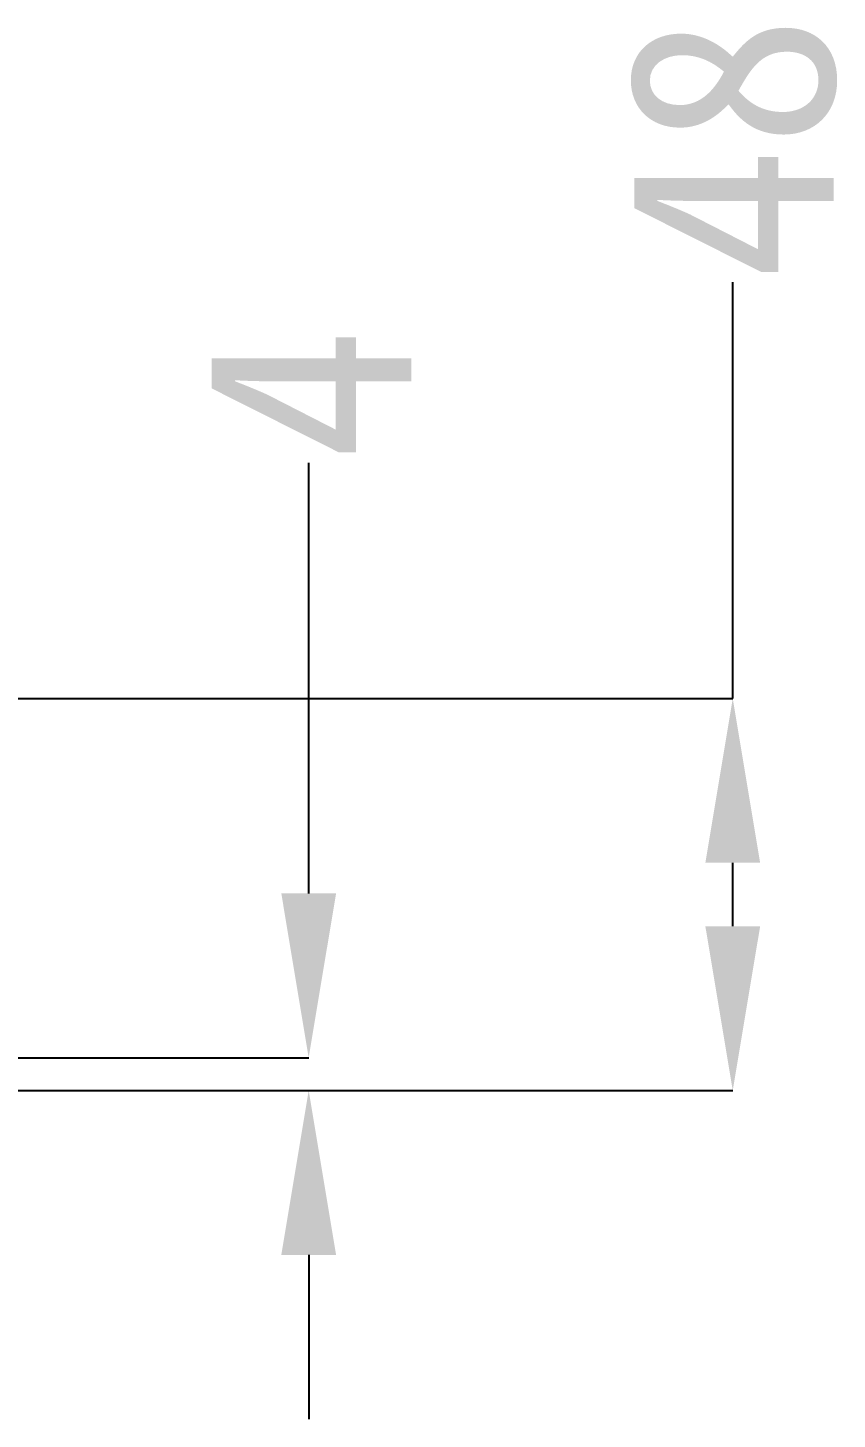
# Model space of a CAD drawing. Header units: millimetres. Extents: x -6 to 705, y -10 to 538.
# Drawn here: x 537.64 to 557.34, y 277.08 to 310.95 of the extents above; entities that cross this region are included whole.
import ezdxf

# ---------------------------------------------------------------- set-up
doc = ezdxf.new("R2010")
doc.units = ezdxf.units.MM
doc.layers.add('\\M+5B1EA\\M+5D7A2\\M+5B2E3', color=7, linetype='Continuous', lineweight=25)
doc.styles.get("Standard").update_dxf_attribs({"font": 'GulimChe.ttf'})

msp = doc.modelspace()

# ---------------------------------------------------------------- linework, layer by layer
at = {"layer": '\\M+5B1EA\\M+5D7A2\\M+5B2E3', "lineweight": -3}
for p, q in [((554.797, 294.626), (554.797, 304.76)), ((544.478, 289.883), (544.478, 300.366)), ((518.629, 294.626), (554.797, 294.626)), ((554.797, 289.083), (554.797, 290.626)), ((536.129, 285.883), (544.478, 285.883)), ((536.129, 285.083), (544.478, 285.083)), ((536.129, 285.083), (554.797, 285.083)), ((544.478, 281.083), (544.478, 277.083))]:
    msp.add_line(p, q, dxfattribs=at)
at = {"layer": '\\M+5B1EA\\M+5D7A2\\M+5B2E3'}
for points in [[(554.13, 290.626), (555.464, 290.626), (554.797, 294.626)], [(543.812, 289.883), (545.145, 289.883), (544.478, 285.883)], [(554.13, 289.083), (555.464, 289.083), (554.797, 285.083)], [(543.812, 281.083), (545.145, 281.083), (544.478, 285.083)]]:
    msp.add_solid(points, dxfattribs=at)

# ---------------------------------------------------------------- texts
at = {"layer": '\\M+5B1EA\\M+5D7A2\\M+5B2E3', "lineweight": -3, "char_height": 5, "attachment_point": 5, "rotation": 90}
for s, insert in [('\\A1;48', (554.797, 308.043)), ('\\A1;4', (544.478, 302.037))]:
    msp.add_mtext(s, dxfattribs=dict(at, insert=insert))

doc.saveas('drawing.dxf')
